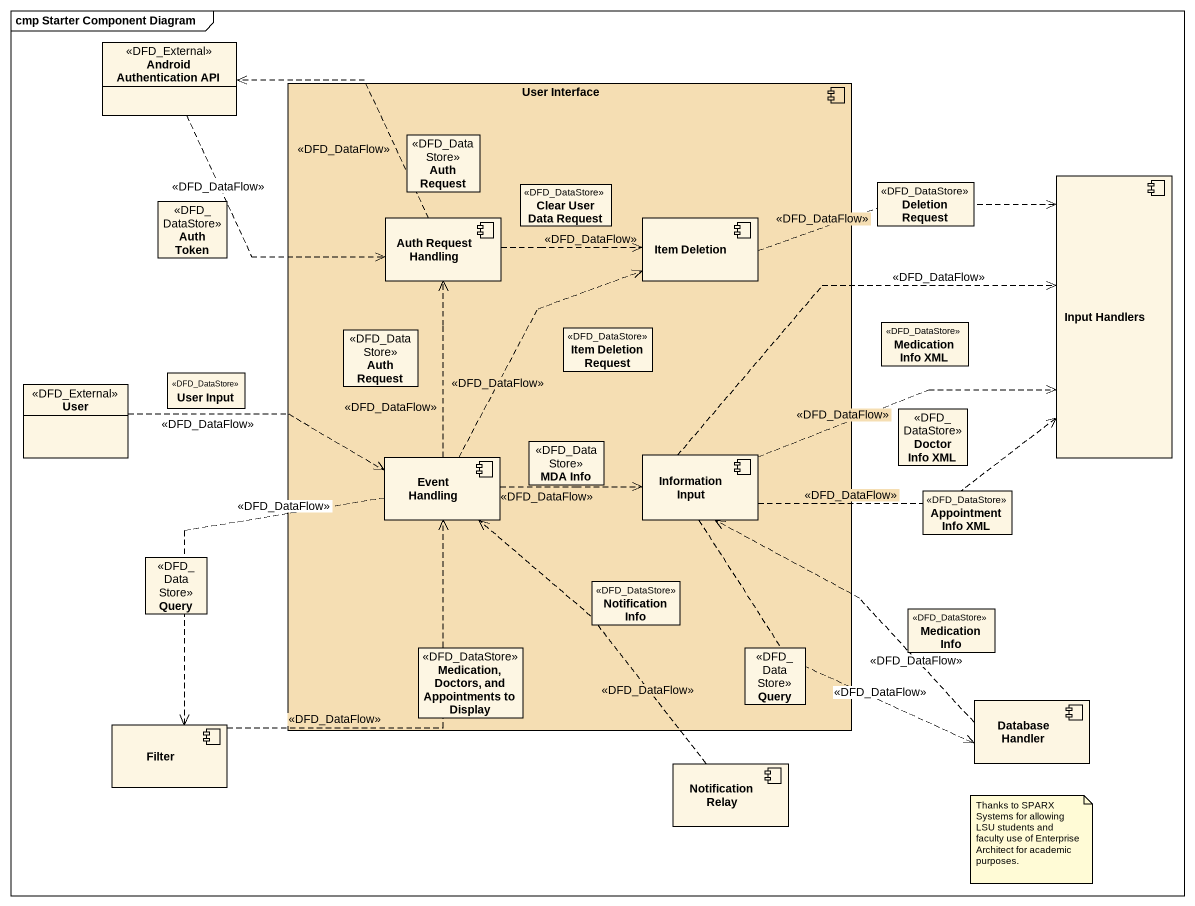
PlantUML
@startuml
mainframe cmp Starter Component Diagram
allowmixing
hide circle
hide empty members
class "Android Authentication API" as Android_Authentication_API <<DFD_External>>
component "User Interface" as User_Interface #F5DEB3 {
  class "Auth Request" as Auth_Request <<DFD_DataStore>>
  class "Clear User Data Request" as Clear_User_Data_Request <<DFD_DataStore>>
  component "Auth Request Handling" as Auth_Request_Handling
  component "Item Deletion" as Item_Deletion
  class "Auth Request" as Auth_Request_2 <<DFD_DataStore>>
  class "Item Deletion Request" as Item_Deletion_Request <<DFD_DataStore>>
  component "Event Handling" as Event_Handling
  class "MDA Info" as MDA_Info <<DFD_DataStore>>
  component "Information Input" as Information_Input
  class "Notification Info" as Notification_Info <<DFD_DataStore>>
  class "Medication, Doctors, and Appointments to Display" as Medication_Doctors_and <<DFD_DataStore>>
  class "Query" as Query_2 <<DFD_DataStore>>
}
class "Auth Token" as Auth_Token <<DFD_DataStore>>
class "Deletion Request" as Deletion_Request <<DFD_DataStore>>
component "Input Handlers" as Input_Handlers
class "Medication Info XML" as Medication_Info_XML <<DFD_DataStore>>
class User <<DFD_External>>
class "User Input" as User_Input <<DFD_DataStore>>
class "Doctor Info XML" as Doctor_Info_XML <<DFD_DataStore>>
class "Appointment Info XML" as Appointment_Info_XML <<DFD_DataStore>>
class Query <<DFD_DataStore>>
class "Medication Info" as Medication_Info <<DFD_DataStore>>
component "Database Handler" as Database_Handler
component Filter
component "Notification Relay" as Notification_Relay
Android_Authentication_API ..> Auth_Request_Handling : <<DFD_DataFlow>>
Auth_Request_Handling .up.> Android_Authentication_API : <<DFD_DataFlow>>
Auth_Request_Handling .right.> Item_Deletion : <<DFD_DataFlow>>
Item_Deletion .right.> Input_Handlers : <<DFD_DataFlow>>
User .right.> Event_Handling : <<DFD_DataFlow>>
Event_Handling .up.> Auth_Request_Handling : <<DFD_DataFlow>>
Event_Handling .up.> Item_Deletion : <<DFD_DataFlow>>
Event_Handling .right.> Information_Input : <<DFD_DataFlow>>
Event_Handling ..> Filter : <<DFD_DataFlow>>
Information_Input .right.> Input_Handlers : <<DFD_DataFlow>>
Information_Input .right.> Input_Handlers : <<DFD_DataFlow>>
Information_Input .right.> Input_Handlers : <<DFD_DataFlow>>
Information_Input ..> Database_Handler : <<DFD_DataFlow>>
Database_Handler .up.> Information_Input : <<DFD_DataFlow>>
Filter .up.> Event_Handling : <<DFD_DataFlow>>
Notification_Relay .up.> Event_Handling : <<DFD_DataFlow>>
note as N1
  Thanks to SPARX Systems for allowing LSU students and faculty use of Enterprise Architect for academic purposes.
end note
@enduml
